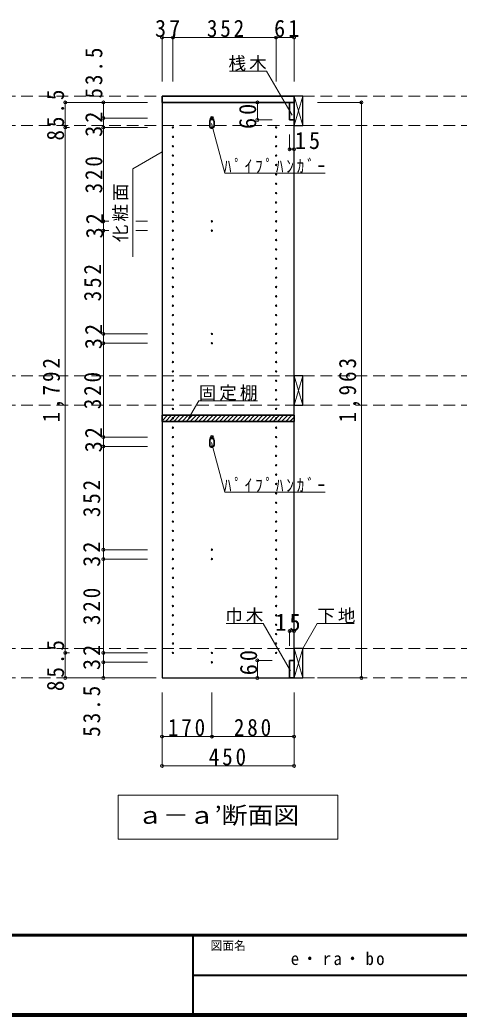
# Model space of a CAD drawing. Units: millimetres at full size, sheet at 1:20; some dimension numbers follow another scale. Extents: x -3922 to 3878, y -2932 to 2722.
# Drawn here: x -612 to 885, y -2864 to 533 of the extents above; entities that cross this region are included whole.
import ezdxf
from ezdxf.enums import TextEntityAlignment as Align

# ---------------------------------------------------------------- set-up
doc = ezdxf.new("R2010")
doc.units = ezdxf.units.MM
doc.header["$LTSCALE"] = 20
doc.header["$PDMODE"] = 32
doc.header["$PDSIZE"] = 10
doc.linetypes.add('DASHED2', pattern=[3, 2, -1])
for name, color, linetype, lineweight in [('0-2', 2, 'Continuous', 35), ('0-3_固定棚', 3, 'Continuous', 25), ('0-5_側板', 4, 'Continuous', 9), ('0-6_パイプハンガー', 4, 'Continuous', 9), ('0-7_桟木・巾木', 2, 'Continuous', 35), ('0-8', 7, 'Continuous', 18), ('0-A_文字', 7, 'Continuous', 18), ('0-B_寸法', 7, 'Continuous', 9), ('0-C_ハッチ', 4, 'Continuous', 9), ('F-1_枠', 6, 'Continuous', 40)]:
    doc.layers.add(name, color=color, linetype=linetype, lineweight=lineweight)
doc.layers.add('F-A_文字', color=7, linetype='Continuous')
doc.styles.add('ＭＳ ゴシック', font='')
doc.styles.get('ＭＳ ゴシック').set_extended_font_data('MS Gothic')

msp = doc.modelspace()

# ---------------------------------------------------------------- linework, layer by layer
at = {"layer": '0-2'}
for p, q in [((-127.53, 272.73), (322.47, 272.73)), ((322.47, 272.73), (322.47, 251.73))]:
    msp.add_line(p, q, dxfattribs=at)
msp.add_lwpolyline([(322.47, 251.73), (-127.53, 251.73), (-127.53, 272.73)], dxfattribs=at)
at = {"layer": '0-3_固定棚', "color": 2, "lineweight": 35}
for p, q in [((-127.53, -815.27), (322.47, -815.27)), ((322.47, -815.27), (322.47, -836.27))]:
    msp.add_line(p, q, dxfattribs=at)
msp.add_lwpolyline([(-127.53, -815.27), (-127.53, -836.27), (322.47, -836.27)], dxfattribs=at)
at = {"layer": '0-5_側板', "color": 3, "lineweight": 25}
for p, q in [((322.47, 251.73), (-127.53, 251.73)), ((322.47, -1711.27), (322.47, 251.73))]:
    msp.add_line(p, q, dxfattribs=at)
msp.add_lwpolyline([(-127.53, 251.73), (-127.53, -1711.27), (322.47, -1711.27)], dxfattribs=at)
at = {"layer": '0-5_側板'}
for centre in [(42.47, 198.23), (-90.53, 166.23), (-90.53, 134.23), (42.47, 166.23), (261.47, 166.23), (261.47, 134.23), (-90.53, 102.23), (261.47, 102.23), (-90.53, 70.23), (261.47, 70.23), (-90.53, 38.23), (261.47, 38.23), (-90.53, 6.23), (261.47, 6.23), (-90.53, -25.77), (261.47, -25.77), (-90.53, -57.77), (261.47, -57.77), (-90.53, -89.77), (261.47, -89.77), (-90.53, -121.77), (261.47, -121.77), (-90.53, -153.77), (42.47, -153.77), (261.47, -153.77), (-90.53, -185.77), (42.47, -185.77), (261.47, -185.77), (-90.53, -217.77), (261.47, -217.77), (-90.53, -249.77), (261.47, -249.77), (-90.53, -281.77), (261.47, -281.77), (-90.53, -313.77), (261.47, -313.77), (-90.53, -345.77), (261.47, -345.77), (-90.53, -377.77), (-90.53, -409.77), (261.47, -377.77), (261.47, -409.77), (-90.53, -441.77), (261.47, -441.77), (-90.53, -473.77), (261.47, -473.77), (-90.53, -505.77), (261.47, -505.77), (-90.53, -537.77), (42.47, -537.77), (261.47, -537.77), (-90.53, -569.77), (42.47, -569.77), (261.47, -569.77), (-90.53, -601.77), (261.47, -601.77), (-90.53, -633.77), (261.47, -633.77), (-90.53, -665.77), (261.47, -665.77), (-90.53, -697.77), (261.47, -697.77), (-90.53, -729.77), (261.47, -729.77), (-90.53, -761.77), (261.47, -761.77), (-90.53, -793.77), (261.47, -793.77), (-90.53, -825.77), (261.47, -825.77), (-90.53, -857.77), (261.47, -857.77), (-90.53, -889.77), (42.47, -889.77), (261.47, -889.77), (-90.53, -921.77), (42.47, -921.77), (261.47, -921.77), (-90.53, -953.77), (-90.53, -985.77), (261.47, -953.77), (261.47, -985.77), (-90.53, -1017.77), (261.47, -1017.77), (-90.53, -1049.77), (261.47, -1049.77), (-90.53, -1081.77), (261.47, -1081.77), (-90.53, -1113.77), (261.47, -1113.77), (-90.53, -1145.77), (261.47, -1145.77), (-90.53, -1177.77), (261.47, -1177.77), (-90.53, -1209.77), (261.47, -1209.77), (-90.53, -1241.77), (261.47, -1241.77), (-90.53, -1273.77), (42.47, -1273.77), (261.47, -1273.77), (-90.53, -1305.77), (42.47, -1305.77), (261.47, -1305.77), (-90.53, -1337.77), (261.47, -1337.77), (-90.53, -1369.77), (261.47, -1369.77), (-90.53, -1401.77), (261.47, -1401.77), (-90.53, -1433.77), (261.47, -1433.77), (-90.53, -1465.77), (261.47, -1465.77), (-90.53, -1497.77), (-90.53, -1529.77), (261.47, -1497.77), (261.47, -1529.77), (-90.53, -1561.77), (261.47, -1561.77), (-90.53, -1593.77), (261.47, -1593.77), (-90.53, -1625.77), (42.47, -1625.77), (261.47, -1625.77), (42.47, -1657.77)]:
    msp.add_circle(centre, 2.5, dxfattribs=at)
at = {"layer": '0-6_パイプハンガー', "color": 2, "lineweight": 35}
for p, q in [((34.97, 186.23), (34.97, 171.23)), ((49.97, 186.23), (49.97, 171.23)), ((34.97, -901.77), (34.97, -916.77)), ((49.97, -901.77), (49.97, -916.77))]:
    msp.add_line(p, q, dxfattribs=at)
at = {"layer": '0-6_パイプハンガー', "color": 7, "lineweight": 18}
for centre, radius, start, end in [((81.07, 184.72), 46.13, 162.96035, 178.115), ((42.47, 198.23), 5.5, 0, 180), ((3.86, 184.72), 46.13, 1.885, 17.03965), ((81.07, -903.28), 46.13, 162.96035, 178.115), ((42.47, -889.77), 5.5, 0, 180), ((3.86, -903.28), 46.13, 1.885, 17.03965)]:
    msp.add_arc(centre, radius, start, end, dxfattribs=at)
at = {"layer": '0-6_パイプハンガー', "color": 2, "lineweight": 35}
for centre, start, end in [((42.47, 186.23), 0, 180), ((42.47, 171.23), 180, 0), ((42.47, -901.77), 0, 180), ((42.47, -916.77), 180, 0)]:
    msp.add_arc(centre, 7.5, start, end, dxfattribs=at)
at = {"layer": '0-7_桟木・巾木'}
for p, q in [((322.47, 251.73), (307.47, 251.73)), ((307.47, 191.73), (307.47, 251.73)), ((322.47, 251.73), (322.47, 191.73)), ((307.47, -1651.27), (322.47, -1651.27)), ((322.47, -1651.27), (322.47, -1711.27))]:
    msp.add_line(p, q, dxfattribs=at)
for points in [[(322.47, 191.73), (310.97, 191.73), (307.47, 191.73)], [(322.47, -1711.27), (307.47, -1711.27), (307.47, -1651.27)]]:
    msp.add_lwpolyline(points, dxfattribs=at)
at = {"layer": '0-8', "color": 3, "lineweight": 25}
for p, q in [((322.47, 272.73), (322.47, 172.73)), ((352.47, 272.73), (322.47, 272.73)), ((352.47, 172.73), (352.47, 272.73)), ((322.47, 172.73), (352.47, 172.73)), ((322.47, -681.27), (322.47, -781.27)), ((352.47, -681.27), (322.47, -681.27)), ((352.47, -781.27), (352.47, -681.27)), ((322.47, -781.27), (352.47, -781.27)), ((322.47, -1611.27), (322.47, -1711.27)), ((352.47, -1611.27), (322.47, -1611.27)), ((352.47, -1711.27), (352.47, -1611.27)), ((322.47, -1711.27), (352.47, -1711.27))]:
    msp.add_line(p, q, dxfattribs=at)
at = {"layer": '0-8'}
for p, q in [((322.47, 172.73), (352.47, 272.73)), ((322.47, 272.73), (352.47, 172.73)), ((322.47, -781.27), (352.47, -681.27)), ((322.47, -681.27), (352.47, -781.27)), ((322.47, -1711.27), (352.47, -1611.27)), ((322.47, -1611.27), (352.47, -1711.27))]:
    msp.add_line(p, q, dxfattribs=at)
at = {"layer": '0-A_文字'}
for p, q in [((229.12, 358.32), (103.09, 358.32)), ((315.8, 208.2), (229.12, 358.32)), ((40.87, 179.76), (86.41, 9.81)), ((-127.53, 82.66), (-227.53, 24.93)), ((-227.53, -275.07), (-227.53, 24.93)), ((86.41, 9.81), (428.74, 9.81)), ((-37.55, -826.33), (-2.53, -765.68)), ((197.47, -765.68), (-2.53, -765.68)), ((40.87, -908.24), (86.41, -1078.19)), ((86.41, -1078.19), (428.74, -1078.19)), ((352.47, -1611.27), (401.89, -1525.68)), ((401.89, -1525.68), (527.91, -1525.68)), ((472.47, -2111.27), (472.47, -2261.27)), ((-277.53, -2261.27), (472.47, -2261.27))]:
    msp.add_line(p, q, dxfattribs=at)
for points in [[(311.07, -1687.41), (217.69, -1525.68), (91.66, -1525.68)], [(472.47, -2111.27), (-277.53, -2111.27), (-277.53, -2261.27)]]:
    msp.add_lwpolyline(points, dxfattribs=at)
at = {"layer": '0-B_寸法', "color": 4}
for p, q in [((-127.53, 472.73), (-127.53, 322.73)), ((-127.53, 472.73), (322.47, 472.73)), ((-90.53, 472.73), (-90.53, 322.73)), ((261.47, 472.73), (261.47, 322.73)), ((322.47, 472.73), (322.47, 322.73)), ((-457.53, 251.73), (-457.53, -1711.27)), ((-457.53, 251.73), (-327.53, 251.73)), ((-327.53, 251.73), (-327.53, 198.23)), ((-177.53, 251.73), (-327.53, 251.73)), ((197.47, 251.73), (197.47, 191.73)), ((197.47, 251.73), (247.47, 251.73)), ((552.47, 251.73), (402.47, 251.73)), ((552.47, 251.73), (552.47, -1711.27)), ((-327.53, 198.23), (-327.53, 166.23)), ((-177.53, 198.23), (-327.53, 198.23)), ((197.47, 191.73), (247.47, 191.73)), ((-457.53, 166.23), (-442.52, 166.23)), ((-327.53, 166.23), (-327.53, -153.77)), ((-177.53, 166.23), (-327.53, 166.23)), ((307.47, 91.73), (307.47, 141.73)), ((322.47, 91.73), (322.47, 141.73)), ((307.47, 91.73), (322.47, 91.73)), ((-327.53, -153.77), (-327.53, -185.77)), ((-309.04, -153.77), (-327.53, -153.77)), ((-177.53, -153.77), (-217.28, -153.77)), ((-327.53, -185.77), (-327.53, -537.77)), ((-309.04, -185.77), (-327.53, -185.77)), ((-177.53, -185.77), (-217.28, -185.77)), ((-327.53, -537.77), (-327.53, -569.77)), ((-177.53, -537.77), (-327.53, -537.77)), ((-327.53, -569.77), (-327.53, -889.77)), ((-177.53, -569.77), (-327.53, -569.77)), ((-327.53, -889.77), (-327.53, -921.77)), ((-177.53, -889.77), (-327.53, -889.77)), ((-177.53, -921.77), (-327.53, -921.77)), ((-327.53, -1273.77), (-327.53, -921.77)), ((-327.53, -1305.77), (-327.53, -1273.77)), ((-327.53, -1273.77), (-177.53, -1273.77)), ((-327.53, -1625.77), (-327.53, -1305.77)), ((-327.53, -1305.77), (-177.53, -1305.77)), ((307.47, -1551.27), (322.47, -1551.27)), ((307.47, -1551.27), (307.47, -1601.27)), ((322.47, -1551.27), (322.47, -1601.27)), ((-457.53, -1625.77), (-442.52, -1625.77)), ((-327.53, -1657.77), (-327.53, -1625.77)), ((-327.53, -1625.77), (-177.53, -1625.77)), ((-327.53, -1711.27), (-327.53, -1657.77)), ((-327.53, -1657.77), (-177.53, -1657.77)), ((197.47, -1651.27), (197.47, -1711.27)), ((197.47, -1651.27), (247.47, -1651.27)), ((-457.53, -1711.27), (-327.53, -1711.27)), ((-327.53, -1711.27), (-177.53, -1711.27)), ((197.47, -1711.27), (247.47, -1711.27)), ((552.47, -1711.27), (402.47, -1711.27)), ((-127.53, -2011.27), (-127.53, -1761.27)), ((42.47, -1911.27), (42.47, -1761.27)), ((322.47, -2011.27), (322.47, -1761.27)), ((-127.53, -1911.27), (322.47, -1911.27)), ((-127.53, -2011.27), (322.47, -2011.27))]:
    msp.add_line(p, q, dxfattribs=at)
at = {"layer": '0-B_寸法', "color": 4, "linetype": 'DASHED2'}
for p, q in [((3092.47, 272.73), (-3026.21, 272.73)), ((3092.47, 172.73), (-3026.21, 172.73)), ((3092.47, -681.27), (-3026.21, -681.27)), ((3092.47, -781.27), (-3026.21, -781.27)), ((3092.47, -1611.27), (-3026.21, -1611.27)), ((3092.47, -1711.27), (-3026.21, -1711.27))]:
    msp.add_line(p, q, dxfattribs=at)
at = {"layer": '0-B_寸法'}
for p in [(-127.53, 472.73), (-90.53, 472.73), (261.47, 472.73), (322.47, 472.73), (-457.53, 251.73), (-327.53, 251.73), (197.47, 251.73), (552.47, 251.73), (-457.53, 166.23), (-327.53, 198.23), (-327.53, 166.23), (197.47, 191.73), (307.47, 91.73), (322.47, 91.73), (-327.53, -153.77), (-327.53, -185.77), (-327.53, -537.77), (-327.53, -569.77), (-327.53, -889.77), (-327.53, -921.77), (-327.53, -1273.77), (-327.53, -1305.77), (307.47, -1551.27), (322.47, -1551.27), (-457.53, -1625.77), (-327.53, -1625.77), (-327.53, -1657.77), (197.47, -1651.27), (-457.53, -1711.27), (-327.53, -1711.27), (197.47, -1711.27), (552.47, -1711.27), (-127.53, -1911.27), (42.47, -1911.27), (322.47, -1911.27), (-127.53, -2011.27), (322.47, -2011.27)]:
    msp.add_point(p, dxfattribs=at)
at = {"layer": '0-C_ハッチ'}
for p, q in [((-127.53, -819.65), (-123.15, -815.27)), ((-127.53, -833.79), (-109, -815.27)), ((-115.86, -836.27), (-94.86, -815.27)), ((-101.72, -836.27), (-80.72, -815.27)), ((-87.58, -836.27), (-66.58, -815.27)), ((-73.44, -836.27), (-52.44, -815.27)), ((-59.29, -836.27), (-38.29, -815.27)), ((-45.15, -836.27), (-24.15, -815.27)), ((-31.01, -836.27), (-10.01, -815.27)), ((-16.87, -836.27), (4.13, -815.27)), ((-2.73, -836.27), (18.27, -815.27)), ((11.42, -836.27), (32.42, -815.27)), ((25.56, -836.27), (46.56, -815.27)), ((39.7, -836.27), (60.7, -815.27)), ((53.84, -836.27), (74.84, -815.27)), ((67.99, -836.27), (88.99, -815.27)), ((82.13, -836.27), (103.13, -815.27)), ((96.27, -836.27), (117.27, -815.27)), ((110.41, -836.27), (131.41, -815.27)), ((124.55, -836.27), (145.55, -815.27)), ((138.7, -836.27), (159.7, -815.27)), ((152.84, -836.27), (173.84, -815.27)), ((166.98, -836.27), (187.98, -815.27)), ((181.12, -836.27), (202.12, -815.27)), ((195.26, -836.27), (216.26, -815.27)), ((209.41, -836.27), (230.41, -815.27)), ((223.55, -836.27), (244.55, -815.27)), ((237.69, -836.27), (258.69, -815.27)), ((251.83, -836.27), (272.83, -815.27)), ((265.97, -836.27), (286.97, -815.27)), ((280.12, -836.27), (301.12, -815.27)), ((294.26, -836.27), (315.26, -815.27)), ((308.4, -836.27), (322.47, -822.2))]:
    msp.add_line(p, q, dxfattribs=at)
at = {"layer": 'F-1_枠'}
for p, q in [((3877.97, -2587.71), (-3922.03, -2587.71)), ((3877.97, -2591.04), (-3922.03, -2591.04)), ((-22.03, -2591.04), (-22.03, -2857.71)), ((-22.03, -2724.37), (3871.3, -2724.38)), ((3877.97, -2857.71), (-3922.03, -2857.71)), ((3877.97, -2861.04), (-3922.03, -2861.04)), ((3877.97, -2864.37), (-3922.03, -2864.37))]:
    msp.add_line(p, q, dxfattribs=at)

# ---------------------------------------------------------------- texts
at = {"layer": '0-A_文字', "style": 'ＭＳ ゴシック', "width": 1.1}
msp.add_text('ａ－ａ’断面図', height=58.65, dxfattribs=at).set_placement((-212.53, -2226.27), align=Align.BOTTOM_LEFT)
at = {"layer": '0-A_文字', "char_height": 43.99, "attachment_point": 7, "style": 'ＭＳ ゴシック'}
for s, insert in [('\\T1.17;桟木', (99.12, 358.32)), ('\\T1.39;\\W0.85;ﾊﾟｲﾌﾟﾊﾝｶﾞｰ', (83.74, 9.81)), ('\\T1.17;固定棚', (-2.53, -765.68)), ('\\T1.39;\\W0.85;ﾊﾟｲﾌﾟﾊﾝｶﾞｰ', (83.74, -1078.19)), ('\\T1.17;巾木', (87.69, -1525.68)), ('\\T1.17;下地', (401.89, -1525.68)), ('\\T1.28;\\W0.95;e・ra・bo', (311.3, -2691.04))]:
    msp.add_mtext(s, dxfattribs=dict(at, insert=insert))
at = {"layer": '0-A_文字', "insert": (-242.53, -225.07), "char_height": 43.99, "attachment_point": 7, "rotation": 90, "style": 'ＭＳ ゴシック'}
msp.add_mtext('\\T1.17;化粧面', dxfattribs=at)
at = {"layer": '0-B_寸法', "char_height": 58.65, "attachment_point": 7, "style": 'ＭＳ ゴシック'}
for s, insert in [('\\T1.27;\\W0.95;37', (-151.53, 473.94)), ('\\T1.27;\\W0.9;352', (25.47, 473.94)), ('\\T1.27;\\W0.95;61', (254.47, 473.94)), ('\\T1.27;\\W0.95;15', (325.36, 91.73)), ('\\T1.27;\\W0.95;15', (258.62, -1551.27)), ('\\T1.27;\\W0.9;170', (-107.53, -1910.06)), ('\\T1.27;\\W0.9;280', (117.47, -1910.06)), ('\\T1.27;\\W0.9;450', (31.93, -2010.06))]:
    msp.add_mtext(s, dxfattribs=dict(at, insert=insert))
at = {"layer": '0-B_寸法', "char_height": 58.65, "attachment_point": 7, "rotation": 90, "style": 'ＭＳ ゴシック'}
for s, insert in [('\\T1.28;\\W0.9;53.5', (-330.14, 264.81)), ('\\T1.28;\\W0.9;85.5', (-460.85, 121.48)), ('\\T1.27;\\W0.95;60', (194.27, 160.86)), ('\\T1.27;\\W0.95;32', (-330.14, 134.1)), ('\\T1.27;\\W0.9;320', (-330.14, -58.77)), ('\\T1.27;\\W0.95;32', (-327.53, -212.27)), ('\\T1.27;\\W0.9;352', (-334.44, -426.77)), ('\\T1.27;\\W0.95;32', (-331.04, -589.89)), ('\\T1.28;\\W0.9;1,792', (-460.85, -839.77)), ('\\T1.28;\\W0.9;1,963', (549.15, -839.77)), ('\\T1.27;\\W0.9;320', (-334.44, -794.77)), ('\\T1.27;\\W0.95;32', (-331.04, -941.89)), ('\\T1.27;\\W0.9;352', (-337.53, -1162.77)), ('\\T1.27;\\W0.95;32', (-337.53, -1332.27)), ('\\T1.27;\\W0.9;320', (-337.53, -1530.77)), ('\\T1.28;\\W0.9;85.5', (-460.85, -1756.02)), ('\\T1.27;\\W0.95;32', (-337.53, -1684.27)), ('\\T1.27;\\W0.95;60', (197.47, -1702.05)), ('\\T1.28;\\W0.9;53.5', (-337.53, -1911.84))]:
    msp.add_mtext(s, dxfattribs=dict(at, insert=insert))
at = {"layer": 'F-A_文字', "style": 'ＭＳ ゴシック'}
msp.add_text('図面名', height=29.33, dxfattribs=at).set_placement((37.97, -2647.71), align=Align.BOTTOM_LEFT)

doc.saveas('drawing.dxf')
